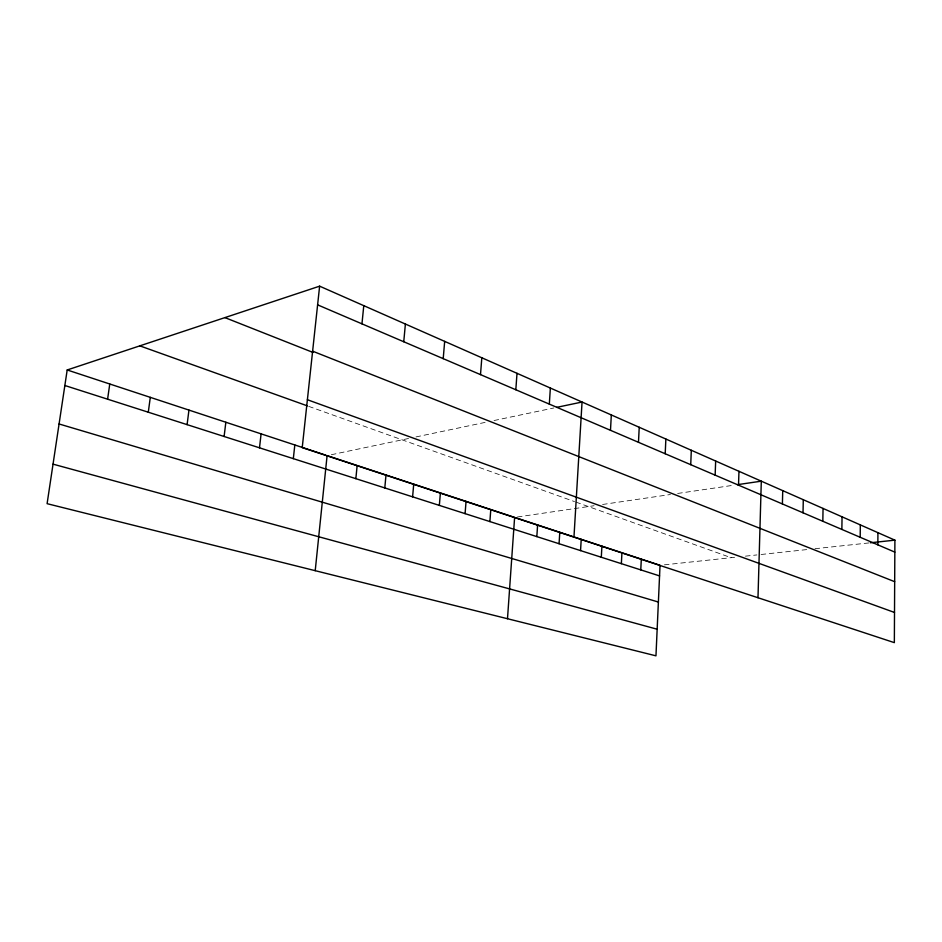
<?xml version="1.0" encoding="UTF-8"?>
<svg xmlns="http://www.w3.org/2000/svg" width="942" height="942" viewBox="0 0 942 942"><rect width="100%" height="100%" fill="white"/><g stroke="black" fill="none" stroke-linecap="round" stroke-linejoin="round"><path stroke-width="0.71" stroke-dasharray="4.71 3.53" d="M331.36 454.715L409.063 438.383M415.975 436.935L486.884 422.028M494.032 420.532L553.825 407.968M517.417 516.981L572.913 508.833M574.314 508.621L594.061 505.724M602.574 504.476L670.445 494.515M677.651 493.455L734.701 485.071M664.369 564.847L735.419 557.228M745.452 556.157L756.897 554.932M761.089 554.485L807.824 549.48M815.007 548.715L868.901 542.933M308.717 406.367L574.549 501.603M575.939 502.098L731.133 557.688"/><path stroke-width="1.41" d="M894.9 540.155L894.347 642.644L302.229 447.627L319.621 286.168L894.9 540.155L870.349 542.78M877.838 544.841L877.932 532.666M860.187 537.281L860.329 524.894M841.865 529.428L842.054 516.817M822.825 521.279L823.049 508.433M803.02 512.789L803.291 499.707M782.402 503.958L782.731 490.629M757.992 597.734L761.301 481.174L737.504 484.659M738.516 485.154L738.964 471.306M715.143 475.145L715.661 461.015M690.733 464.689L691.31 450.264M665.205 453.75L665.864 439.031M640.772 569.886L641.302 559.136M638.476 442.304L639.229 427.268M621.367 563.669L621.932 552.754M610.487 430.306L611.323 414.951M601.302 557.252L601.914 546.16M580.555 550.599L581.214 539.33M573.961 537.128L582.05 402.034L556.64 407.368M559.065 543.734L559.784 532.277M536.834 536.61L537.599 524.965M549.316 404.106L550.363 388.045M507.491 618.729L514.615 517.394L358.513 465.96M515.827 389.752L517.005 373.315M489.887 521.574L490.782 509.54M480.502 374.622L481.821 357.772M465.089 513.637L466.055 501.391M439.349 505.395L440.385 492.937M443.211 358.655L444.671 341.381M412.608 496.834L413.715 484.153M384.795 487.932L385.996 475.015M403.753 341.746L405.39 324.036M355.852 478.666L357.148 465.501L327.098 455.61L315.217 570.675M361.963 323.848L363.777 305.655M293.327 458.648L294.822 444.965M259.497 447.815L261.099 433.862M224.114 436.487L225.845 422.24M187.093 424.642L188.953 410.088M148.294 412.219L150.296 397.347M107.6 399.184L109.767 383.995M319.621 286.168L67.188 369.97L47.1 503.676L655.962 655.832L660.036 565.306L515.969 517.841M53.035 464.147L657.151 629.221M59.075 423.971L658.387 602.044M64.857 385.502L659.565 575.903M67.188 369.97L325.755 455.163M139.816 345.855L307.363 405.872M307.386 399.726L894.511 612.465M312.614 351.178L894.676 581.685M224.903 317.607L313.003 352.438M317.607 304.843L894.829 552.118"/></g></svg>
